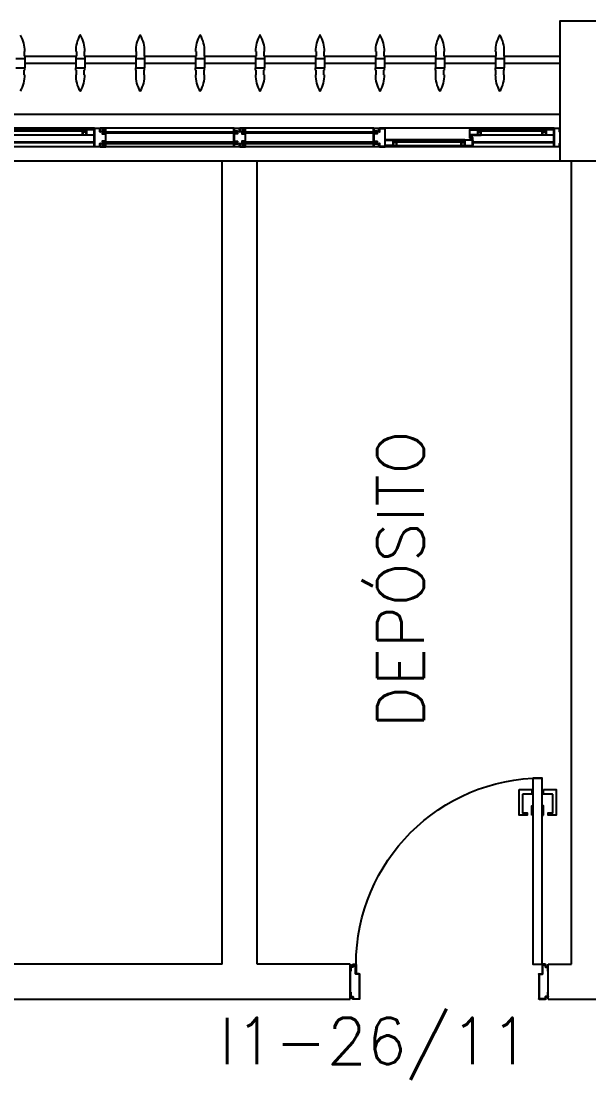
# Model space of a CAD drawing. Header units: millimetres. Extents: x 1887 to 2405, y 1100 to 1335.
# Drawn here: x 2043.246 to 2045.685, y 1267.102 to 1271.648 of the extents above; entities that cross this region are included whole.
import ezdxf

# ---------------------------------------------------------------- set-up
doc = ezdxf.new("R2010")
doc.units = ezdxf.units.MM
for name, color, linetype in [('AR-ALV', 2, 'Continuous'), ('AR-BRISES', 1, 'Continuous'), ('AR-ESQ', 1, 'Continuous'), ('AR-ESTC', 3, 'Continuous'), ('AR-PEITORIL', 1, 'Continuous'), ('AR-PORTA', 1, 'Continuous'), ('BR-PAINEL', 1, 'Continuous'), ('BR-SUPORTE', 1, 'Continuous'), ('DT-ESQ-BAGUETE-C', 2, 'Continuous'), ('DT-ESQ-BAGUETE-V', 1, 'Continuous'), ('DT-ESQ-CHAPA DOBRADA-V', 1, 'Continuous'), ('DT-ESQ-MARCO-V', 1, 'Continuous'), ('DT-ESQ-PERFIL CADEIRA-C', 2, 'Continuous'), ('DT-ESQ-PERFIL CADEIRA-V', 1, 'Continuous'), ('DT-ESQ-PERFIL U SIMPLES-C', 2, 'Continuous'), ('DT-ESQ-PERFIL U-C', 2, 'Continuous'), ('DT-ESQ-PERFIL U-V', 1, 'Continuous'), ('DT-ESQ-VIDRO-C', 2, 'Continuous'), ('DT-ESQ-VIDRO-V', 2, 'Continuous'), ('ENDEREÇO', 2, 'Continuous'), ('maçaneta', 1, 'Continuous'), ('mov', 1, 'Continuous'), ('PM-PERFIL U-C', 2, 'Continuous'), ('pm1', 2, 'Continuous'), ('TEXTO', 2, 'Continuous')]:
    doc.layers.add(name, color=color, linetype=linetype)
doc.styles.add('UNB-100', font='simplex.shx', dxfattribs={"height": 0.2})
doc.styles.add('UNB1-100', font='simplex.shx', dxfattribs={"height": 0.2})

# ---------------------------------------------------------------- blocks, each defined once
blk = doc.blocks.new('EF23-P')
at = {"layer": 'DT-ESQ-BAGUETE-C', "ltscale": 0.1}
for points in [[(0.4225, -0.08), (0.409, -0.08), (0.409, -0.0785), (0.422, -0.0785, 0.414214), (0.4225, -0.078), (0.4225, -0.067, 0.414214), (0.422, -0.0665), (0.409, -0.0665), (0.409, -0.065), (0.4225, -0.065, -0.414214), (0.424, -0.0665), (0.424, -0.0785, -0.414214)], [(0.7015, -0.08), (0.715, -0.08), (0.715, -0.0785), (0.702, -0.0785, -0.414214), (0.7015, -0.078), (0.7015, -0.067, -0.414214), (0.702, -0.0665), (0.715, -0.0665), (0.715, -0.065), (0.7015, -0.065, 0.414214), (0.7, -0.0665), (0.7, -0.0785, 0.414214)], [(0.0735, -0.125), (0.06, -0.125), (0.06, -0.1235), (0.073, -0.1235, 0.414214), (0.0735, -0.123), (0.0735, -0.112, 0.414214), (0.073, -0.1115), (0.06, -0.1115), (0.06, -0.11), (0.0735, -0.11, -0.414214), (0.075, -0.1115), (0.075, -0.1235, -0.414214)], [(0.339, -0.125), (0.3525, -0.125), (0.3525, -0.1235), (0.3395, -0.1235, -0.414214), (0.339, -0.123), (0.339, -0.112, -0.414214), (0.3395, -0.1115), (0.3525, -0.1115), (0.3525, -0.11), (0.339, -0.11, 0.414214), (0.3375, -0.1115), (0.3375, -0.1235, 0.414214)], [(2.0485, -0.125), (2.035, -0.125), (2.035, -0.1235), (2.048, -0.1235, 0.414214), (2.0485, -0.123), (2.0485, -0.112, 0.414214), (2.048, -0.1115), (2.035, -0.1115), (2.035, -0.11), (2.0485, -0.11, -0.414214), (2.05, -0.1115), (2.05, -0.1235, -0.414214)]]:
    blk.add_lwpolyline(points, format="xyb", close=True, dxfattribs=at)
at = {"layer": 'DT-ESQ-BAGUETE-V', "ltscale": 0.1}
for p, q in [((0.4225, -0.065), (0.7015, -0.065)), ((0.0735, -0.11), (0.339, -0.11)), ((2.0485, -0.11), (2.5265, -0.11))]:
    blk.add_line(p, q, dxfattribs=at)
at = {"layer": 'DT-ESQ-CHAPA DOBRADA-V', "ltscale": 0.1}
for p, q in [((0.025, -0.077), (0.374, -0.077)), ((0.025, -0.08), (0.374, -0.08)), ((2, -0.077), (2.5615, -0.077)), ((2, -0.08), (2.5615, -0.08))]:
    blk.add_line(p, q, dxfattribs=at)
at = {"layer": 'DT-ESQ-MARCO-V', "ltscale": 0.1}
for p, q in [((0.7985, -0.06), (1.3515, -0.06)), ((1.3985, -0.06), (1.9515, -0.06)), ((0.7985, -0.14), (1.3515, -0.14)), ((1.3985, -0.14), (1.9515, -0.14))]:
    blk.add_line(p, q, dxfattribs=at)
at = {"layer": 'DT-ESQ-PERFIL CADEIRA-C', "ltscale": 0.1}
for p, q in [((0.376, -0.0885), (0.4225, -0.0885)), ((0.75, -0.0885), (0.7015, -0.0885)), ((0.025, -0.1335), (0.0735, -0.1335)), ((0.3855, -0.1335), (0.339, -0.1335)), ((2, -0.1335), (2.0485, -0.1335))]:
    blk.add_line(p, q, dxfattribs=at)
for points in [[(0.4225, -0.087, -1), (0.4225, -0.09), (0.376, -0.09, -0.414214), (0.374, -0.088), (0.374, -0.067, -0.414214), (0.376, -0.065), (0.4075, -0.065, -0.414214), (0.409, -0.0665), (0.409, -0.087)], [(0.409, -0.0885, -0.198913), (0.4079, -0.0881, -0.198913), (0.4075, -0.087), (0.4075, -0.067, 0.414214), (0.407, -0.0665), (0.376, -0.0665, 0.414214), (0.3755, -0.067), (0.3755, -0.088, 0.414214), (0.376, -0.0885)], [(0.7015, -0.09), (0.75, -0.09), (0.75, -0.0885), (0.715, -0.0885, 0.198912), (0.7161, -0.0881, 0.198913), (0.7165, -0.087), (0.7165, -0.067, -0.414214), (0.717, -0.0665), (0.75, -0.0665), (0.75, -0.065), (0.7165, -0.065, 0.414214), (0.715, -0.0665), (0.715, -0.0785), (0.715, -0.08), (0.715, -0.087), (0.7015, -0.087, 1)], [(0.0735, -0.135), (0.025, -0.135), (0.025, -0.1335), (0.06, -0.1335, -0.198912), (0.0589, -0.1331, -0.198913), (0.0585, -0.132), (0.0585, -0.112, 0.414214), (0.058, -0.1115), (0.025, -0.1115), (0.025, -0.11), (0.0585, -0.11, -0.414214), (0.06, -0.1115), (0.06, -0.1235), (0.06, -0.125), (0.06, -0.132), (0.0735, -0.132, -1)], [(0.339, -0.132, 1), (0.339, -0.135), (0.3855, -0.135, 0.414214), (0.3875, -0.133), (0.3875, -0.112, 0.414214), (0.3855, -0.11), (0.354, -0.11, 0.414214), (0.3525, -0.1115), (0.3525, -0.132)], [(0.3525, -0.1335, 0.198913), (0.3536, -0.1331, 0.198913), (0.354, -0.132), (0.354, -0.112, -0.414214), (0.3545, -0.1115), (0.3855, -0.1115, -0.414214), (0.386, -0.112), (0.386, -0.133, -0.414214), (0.3855, -0.1335)], [(2.0485, -0.135), (2, -0.135), (2, -0.1335), (2.035, -0.1335, -0.198912), (2.0339, -0.1331, -0.198913), (2.0335, -0.132), (2.0335, -0.112, 0.414214), (2.033, -0.1115), (2, -0.1115), (2, -0.11), (2.0335, -0.11, -0.414214), (2.035, -0.1115), (2.035, -0.1235), (2.035, -0.125), (2.035, -0.132), (2.0485, -0.132, -1)]]:
    blk.add_lwpolyline(points, format="xyb", close=True, dxfattribs=at)
at = {"layer": 'DT-ESQ-PERFIL CADEIRA-V', "ltscale": 0.1}
for p, q in [((0.4075, -0.09), (0.7015, -0.09)), ((0.0735, -0.135), (0.339, -0.135)), ((2.0485, -0.135), (2.5265, -0.135))]:
    blk.add_line(p, q, dxfattribs=at)
at = {"layer": 'DT-ESQ-PERFIL U SIMPLES-C', "ltscale": 0.1}
for points in [[(0.376, -0.102), (0.384, -0.102), (0.384, -0.1005), (0.376, -0.1005, -0.414214), (0.3755, -0.1), (0.3755, -0.092, -0.414214), (0.376, -0.0915), (0.384, -0.0915), (0.384, -0.09), (0.376, -0.09, 0.414214), (0.374, -0.092), (0.374, -0.1, 0.414214)], [(0.3855, -0.098), (0.3775, -0.098), (0.3775, -0.0995), (0.3855, -0.0995, -0.414214), (0.386, -0.1), (0.386, -0.108, -0.414214), (0.3855, -0.1085), (0.3775, -0.1085), (0.3775, -0.11), (0.3855, -0.11, 0.414214), (0.3875, -0.108), (0.3875, -0.1, 0.414214)]]:
    blk.add_lwpolyline(points, format="xyb", close=True, dxfattribs=at)
at = {"layer": 'DT-ESQ-PERFIL U-C', "ltscale": 0.1}
for points in [[(0, -0.0615, -0.414214), (0.0015, -0.06), (0.0235, -0.06, -0.414214), (0.025, -0.0615), (0.025, -0.1385, -0.414214), (0.0235, -0.14), (0.0015, -0.14, -0.414214), (0, -0.1385), (0, -0.125), (0.0015, -0.125), (0.0015, -0.138, 0.414214), (0.002, -0.1385), (0.023, -0.1385, 0.414214), (0.0235, -0.138), (0.0235, -0.062, 0.414214), (0.023, -0.0615), (0.002, -0.0615, 0.414214), (0.0015, -0.062), (0.0015, -0.075), (0, -0.075)], [(0.775, -0.0615, 0.414214), (0.7735, -0.06), (0.7515, -0.06, 0.414214), (0.75, -0.0615), (0.75, -0.1385, 0.414214), (0.7515, -0.14), (0.7735, -0.14, 0.414214), (0.775, -0.1385), (0.775, -0.125), (0.7735, -0.125), (0.7735, -0.138, -0.414214), (0.773, -0.1385), (0.752, -0.1385, -0.414214), (0.7515, -0.138), (0.7515, -0.062, -0.414214), (0.752, -0.0615), (0.773, -0.0615, -0.414214), (0.7735, -0.062), (0.7735, -0.075), (0.775, -0.075)], [(0.8, -0.1285), (0.8, -0.1385, -0.414214), (0.7985, -0.14), (0.7765, -0.14, -0.414214), (0.775, -0.1385), (0.775, -0.125), (0.7765, -0.125), (0.7765, -0.138, 0.414214), (0.777, -0.1385), (0.798, -0.1385, 0.414214), (0.7985, -0.138), (0.7985, -0.1285), (0.7855, -0.1285, -0.414214), (0.784, -0.127), (0.784, -0.117, -0.414214), (0.7855, -0.1155), (0.7985, -0.1155), (0.7985, -0.0845), (0.7855, -0.0845, -0.414214), (0.784, -0.083), (0.784, -0.073, -0.414214), (0.7855, -0.0715), (0.7985, -0.0715), (0.7985, -0.062, 0.414214), (0.798, -0.0615), (0.777, -0.0615, 0.414214), (0.7765, -0.062), (0.7765, -0.075), (0.775, -0.075), (0.775, -0.0615, -0.414214), (0.7765, -0.06), (0.7985, -0.06, -0.414214), (0.8, -0.0615), (0.8, -0.0715, -0.414214), (0.7985, -0.073), (0.7855, -0.073), (0.7855, -0.083), (0.7985, -0.083), (0.7985, -0.083, -0.414214), (0.8, -0.0845), (0.8, -0.1155, -0.414214), (0.7985, -0.117), (0.7985, -0.117), (0.7855, -0.117), (0.7855, -0.127), (0.7985, -0.127, -0.414214)], [(1.35, -0.1285), (1.35, -0.1385, 0.414214), (1.3515, -0.14), (1.3735, -0.14, 0.414214), (1.375, -0.1385), (1.375, -0.125), (1.3735, -0.125), (1.3735, -0.138, -0.414214), (1.373, -0.1385), (1.352, -0.1385, -0.414214), (1.3515, -0.138), (1.3515, -0.1285), (1.3645, -0.1285, 0.414214), (1.366, -0.127), (1.366, -0.117, 0.414214), (1.3645, -0.1155), (1.3515, -0.1155), (1.3515, -0.0845), (1.3645, -0.0845, 0.414214), (1.366, -0.083), (1.366, -0.073, 0.414214), (1.3645, -0.0715), (1.3515, -0.0715), (1.3515, -0.062, -0.414214), (1.352, -0.0615), (1.373, -0.0615, -0.414214), (1.3735, -0.062), (1.3735, -0.075), (1.375, -0.075), (1.375, -0.0615, 0.414214), (1.3735, -0.06), (1.3515, -0.06, 0.414214), (1.35, -0.0615), (1.35, -0.0715, 0.414214), (1.3515, -0.073), (1.3645, -0.073), (1.3645, -0.083), (1.3515, -0.083), (1.3515, -0.083, 0.414214), (1.35, -0.0845), (1.35, -0.1155, 0.414214), (1.3515, -0.117), (1.3515, -0.117), (1.3645, -0.117), (1.3645, -0.127), (1.3515, -0.127, 0.414214)], [(1.4, -0.1285), (1.4, -0.1385, -0.414214), (1.3985, -0.14), (1.3765, -0.14, -0.414214), (1.375, -0.1385), (1.375, -0.125), (1.3765, -0.125), (1.3765, -0.138, 0.414214), (1.377, -0.1385), (1.398, -0.1385, 0.414214), (1.3985, -0.138), (1.3985, -0.1285), (1.3855, -0.1285, -0.414214), (1.384, -0.127), (1.384, -0.117, -0.414214), (1.3855, -0.1155), (1.3985, -0.1155), (1.3985, -0.0845), (1.3855, -0.0845, -0.414214), (1.384, -0.083), (1.384, -0.073, -0.414214), (1.3855, -0.0715), (1.3985, -0.0715), (1.3985, -0.062, 0.414214), (1.398, -0.0615), (1.377, -0.0615, 0.414214), (1.3765, -0.062), (1.3765, -0.075), (1.375, -0.075), (1.375, -0.0615, -0.414214), (1.3765, -0.06), (1.3985, -0.06, -0.414214), (1.4, -0.0615), (1.4, -0.0715, -0.414214), (1.3985, -0.073), (1.3855, -0.073), (1.3855, -0.083), (1.3985, -0.083), (1.3985, -0.083, -0.414214), (1.4, -0.0845), (1.4, -0.1155, -0.414214), (1.3985, -0.117), (1.3985, -0.117), (1.3855, -0.117), (1.3855, -0.127), (1.3985, -0.127, -0.414214)], [(1.95, -0.1285), (1.95, -0.1385, 0.414214), (1.9515, -0.14), (1.9735, -0.14, 0.414214), (1.975, -0.1385), (1.975, -0.125), (1.9735, -0.125), (1.9735, -0.138, -0.414214), (1.973, -0.1385), (1.952, -0.1385, -0.414214), (1.9515, -0.138), (1.9515, -0.1285), (1.9645, -0.1285, 0.414214), (1.966, -0.127), (1.966, -0.117, 0.414214), (1.9645, -0.1155), (1.9515, -0.1155), (1.9515, -0.0845), (1.9645, -0.0845, 0.414214), (1.966, -0.083), (1.966, -0.073, 0.414214), (1.9645, -0.0715), (1.9515, -0.0715), (1.9515, -0.062, -0.414214), (1.952, -0.0615), (1.973, -0.0615, -0.414214), (1.9735, -0.062), (1.9735, -0.075), (1.975, -0.075), (1.975, -0.0615, 0.414214), (1.9735, -0.06), (1.9515, -0.06, 0.414214), (1.95, -0.0615), (1.95, -0.0715, 0.414214), (1.9515, -0.073), (1.9645, -0.073), (1.9645, -0.083), (1.9515, -0.083), (1.9515, -0.083, 0.414214), (1.95, -0.0845), (1.95, -0.1155, 0.414214), (1.9515, -0.117), (1.9515, -0.117), (1.9645, -0.117), (1.9645, -0.127), (1.9515, -0.127, 0.414214)], [(1.975, -0.0615, -0.414214), (1.9765, -0.06), (1.9985, -0.06, -0.414214), (2, -0.0615), (2, -0.1385, -0.414214), (1.9985, -0.14), (1.9765, -0.14, -0.414214), (1.975, -0.1385), (1.975, -0.125), (1.9765, -0.125), (1.9765, -0.138, 0.414214), (1.977, -0.1385), (1.998, -0.1385, 0.414214), (1.9985, -0.138), (1.9985, -0.062, 0.414214), (1.998, -0.0615), (1.977, -0.0615, 0.414214), (1.9765, -0.062), (1.9765, -0.075), (1.975, -0.075)]]:
    blk.add_lwpolyline(points, format="xyb", close=True, dxfattribs=at)
at = {"layer": 'DT-ESQ-PERFIL U-V', "ltscale": 0.1}
for p, q in [((0.0235, -0.06), (0.7515, -0.06)), ((1.9985, -0.06), (3.1515, -0.06)), ((0.0235, -0.14), (0.7515, -0.14)), ((1.9985, -0.14), (3.1515, -0.14))]:
    blk.add_line(p, q, dxfattribs=at)
at = {"layer": 'DT-ESQ-VIDRO-C', "ltscale": 0.1}
for points in [[(0.7125, -0.085), (0.7125, -0.082), (0.4115, -0.082), (0.4115, -0.085)], [(1.3625, -0.081), (1.3625, -0.075), (0.7875, -0.075), (0.7875, -0.081)], [(1.9625, -0.081), (1.9625, -0.075), (1.3875, -0.075), (1.3875, -0.081)], [(0.063, -0.13), (0.063, -0.127), (0.3495, -0.127), (0.3495, -0.13)], [(2.038, -0.13), (2.038, -0.127), (2.537, -0.127), (2.537, -0.13)]]:
    blk.add_lwpolyline(points, close=True, dxfattribs=at)
at = {"layer": 'DT-ESQ-VIDRO-V', "ltscale": 0.1}
for points in [[(1.3625, -0.119), (1.3625, -0.125), (0.7875, -0.125), (0.7875, -0.119)], [(1.9625, -0.119), (1.9625, -0.125), (1.3875, -0.125), (1.3875, -0.119)]]:
    blk.add_lwpolyline(points, close=True, dxfattribs=at)
blk = doc.blocks.new('BR-MODULO8')
at = {"layer": 'BR-PAINEL'}
for p, q in [((-2.3367, 0.24), (-2.2983, 0.24)), ((-2.3008, 0.27), (-2.3008, 0.25)), ((-2.2983, 0.27), (-2.3008, 0.27)), ((-2.2983, 0.25), (-2.3008, 0.25)), ((-2.2983, 0.25), (-2.2983, 0.24)), ((-2.2983, 0.24), (-2.2983, 0.2)), ((-2.0792, 0.27), (-2.0767, 0.27)), ((-2.0792, 0.25), (-2.0792, 0.24)), ((-2.0792, 0.25), (-2.0767, 0.25)), ((-2.0792, 0.24), (-2.0408, 0.24)), ((-2.0792, 0.24), (-2.0792, 0.2)), ((-2.0767, 0.27), (-2.0767, 0.25)), ((-2.0433, 0.27), (-2.0433, 0.25)), ((-2.0408, 0.27), (-2.0433, 0.27)), ((-2.0408, 0.25), (-2.0433, 0.25)), ((-2.0408, 0.25), (-2.0408, 0.24)), ((-2.0408, 0.24), (-2.0408, 0.2)), ((-1.8217, 0.27), (-1.8192, 0.27)), ((-1.8217, 0.25), (-1.8217, 0.24)), ((-1.8217, 0.25), (-1.8192, 0.25)), ((-1.8217, 0.24), (-1.7833, 0.24)), ((-1.8217, 0.24), (-1.8217, 0.2)), ((-1.8192, 0.27), (-1.8192, 0.25)), ((-1.7858, 0.27), (-1.7858, 0.25)), ((-1.7833, 0.27), (-1.7858, 0.27)), ((-1.7833, 0.25), (-1.7858, 0.25)), ((-1.7833, 0.25), (-1.7833, 0.24)), ((-1.7833, 0.24), (-1.7833, 0.2)), ((-1.5642, 0.27), (-1.5617, 0.27)), ((-1.5642, 0.25), (-1.5642, 0.24)), ((-1.5642, 0.25), (-1.5617, 0.25)), ((-1.5642, 0.24), (-1.5258, 0.24)), ((-1.5642, 0.24), (-1.5642, 0.2)), ((-1.5617, 0.27), (-1.5617, 0.25)), ((-1.5283, 0.27), (-1.5283, 0.25)), ((-1.5258, 0.27), (-1.5283, 0.27)), ((-1.5258, 0.25), (-1.5283, 0.25)), ((-1.5258, 0.25), (-1.5258, 0.24)), ((-1.5258, 0.24), (-1.5258, 0.2)), ((-1.3067, 0.27), (-1.3042, 0.27)), ((-1.3067, 0.25), (-1.3067, 0.24)), ((-1.3067, 0.25), (-1.3042, 0.25)), ((-1.3067, 0.24), (-1.2683, 0.24)), ((-1.3067, 0.24), (-1.3067, 0.2)), ((-1.3042, 0.27), (-1.3042, 0.25)), ((-1.2708, 0.27), (-1.2708, 0.25)), ((-1.2683, 0.27), (-1.2708, 0.27)), ((-1.2683, 0.25), (-1.2708, 0.25)), ((-1.2683, 0.25), (-1.2683, 0.24)), ((-1.2683, 0.24), (-1.2683, 0.2)), ((-1.0492, 0.27), (-1.0467, 0.27)), ((-1.0492, 0.25), (-1.0492, 0.24)), ((-1.0492, 0.25), (-1.0467, 0.25)), ((-1.0492, 0.24), (-1.0108, 0.24)), ((-1.0492, 0.24), (-1.0492, 0.2)), ((-1.0467, 0.27), (-1.0467, 0.25)), ((-1.0133, 0.27), (-1.0133, 0.25)), ((-1.0108, 0.27), (-1.0133, 0.27)), ((-1.0108, 0.25), (-1.0133, 0.25)), ((-1.0108, 0.25), (-1.0108, 0.24)), ((-1.0108, 0.24), (-1.0108, 0.2)), ((-0.7917, 0.27), (-0.7892, 0.27)), ((-0.7917, 0.25), (-0.7917, 0.24)), ((-0.7917, 0.25), (-0.7892, 0.25)), ((-0.7917, 0.24), (-0.7533, 0.24)), ((-0.7917, 0.24), (-0.7917, 0.2)), ((-0.7892, 0.27), (-0.7892, 0.25)), ((-0.7558, 0.27), (-0.7558, 0.25)), ((-0.7533, 0.27), (-0.7558, 0.27)), ((-0.7533, 0.25), (-0.7558, 0.25)), ((-0.7533, 0.25), (-0.7533, 0.24)), ((-0.7533, 0.24), (-0.7533, 0.2)), ((-0.5342, 0.27), (-0.5317, 0.27)), ((-0.5342, 0.25), (-0.5317, 0.25)), ((-0.5342, 0.25), (-0.5342, 0.24)), ((-0.5342, 0.24), (-0.5342, 0.2)), ((-0.5342, 0.24), (-0.4958, 0.24)), ((-0.5317, 0.27), (-0.5317, 0.25)), ((-0.4958, 0.27), (-0.4983, 0.27)), ((-0.4983, 0.27), (-0.4983, 0.25)), ((-0.4958, 0.25), (-0.4983, 0.25)), ((-0.4958, 0.25), (-0.4958, 0.24)), ((-0.4958, 0.24), (-0.4958, 0.2)), ((-0.2767, 0.27), (-0.2742, 0.27)), ((-0.2767, 0.25), (-0.2767, 0.24)), ((-0.2767, 0.25), (-0.2742, 0.25)), ((-0.2767, 0.24), (-0.2383, 0.24)), ((-0.2767, 0.24), (-0.2767, 0.2)), ((-0.2742, 0.27), (-0.2742, 0.25)), ((-0.2408, 0.27), (-0.2408, 0.25)), ((-0.2383, 0.27), (-0.2408, 0.27)), ((-0.2383, 0.25), (-0.2408, 0.25)), ((-0.2383, 0.25), (-0.2383, 0.24)), ((-0.2383, 0.24), (-0.2383, 0.2)), ((-2.3367, 0.2), (-2.2983, 0.2)), ((-2.2983, 0.19), (-2.3008, 0.19)), ((-2.3008, 0.17), (-2.3008, 0.19)), ((-2.2983, 0.19), (-2.2983, 0.2)), ((-2.0792, 0.2), (-2.0408, 0.2)), ((-2.0792, 0.19), (-2.0792, 0.2)), ((-2.0792, 0.19), (-2.0767, 0.19)), ((-2.0767, 0.17), (-2.0767, 0.19)), ((-2.0408, 0.19), (-2.0433, 0.19)), ((-2.0433, 0.17), (-2.0433, 0.19)), ((-2.0408, 0.19), (-2.0408, 0.2)), ((-1.8217, 0.2), (-1.7833, 0.2)), ((-1.8217, 0.19), (-1.8217, 0.2)), ((-1.8217, 0.19), (-1.8192, 0.19)), ((-1.8192, 0.17), (-1.8192, 0.19)), ((-1.7833, 0.19), (-1.7858, 0.19)), ((-1.7858, 0.17), (-1.7858, 0.19)), ((-1.7833, 0.19), (-1.7833, 0.2)), ((-1.5642, 0.2), (-1.5258, 0.2)), ((-1.5642, 0.19), (-1.5642, 0.2)), ((-1.5642, 0.19), (-1.5617, 0.19)), ((-1.5617, 0.17), (-1.5617, 0.19)), ((-1.5258, 0.19), (-1.5283, 0.19)), ((-1.5283, 0.17), (-1.5283, 0.19)), ((-1.5258, 0.19), (-1.5258, 0.2)), ((-1.3067, 0.2), (-1.2683, 0.2)), ((-1.3067, 0.19), (-1.3067, 0.2)), ((-1.3067, 0.19), (-1.3042, 0.19)), ((-1.3042, 0.17), (-1.3042, 0.19)), ((-1.2683, 0.19), (-1.2708, 0.19)), ((-1.2708, 0.17), (-1.2708, 0.19)), ((-1.2683, 0.19), (-1.2683, 0.2)), ((-1.0492, 0.2), (-1.0108, 0.2)), ((-1.0492, 0.19), (-1.0492, 0.2)), ((-1.0492, 0.19), (-1.0467, 0.19)), ((-1.0467, 0.17), (-1.0467, 0.19)), ((-1.0108, 0.19), (-1.0133, 0.19)), ((-1.0133, 0.17), (-1.0133, 0.19)), ((-1.0108, 0.19), (-1.0108, 0.2)), ((-0.7917, 0.2), (-0.7533, 0.2)), ((-0.7917, 0.19), (-0.7917, 0.2)), ((-0.7917, 0.19), (-0.7892, 0.19)), ((-0.7892, 0.17), (-0.7892, 0.19)), ((-0.7533, 0.19), (-0.7558, 0.19)), ((-0.7558, 0.17), (-0.7558, 0.19)), ((-0.7533, 0.19), (-0.7533, 0.2)), ((-0.5342, 0.19), (-0.5342, 0.2)), ((-0.5342, 0.2), (-0.4958, 0.2)), ((-0.5342, 0.19), (-0.5317, 0.19)), ((-0.5317, 0.17), (-0.5317, 0.19)), ((-0.4983, 0.17), (-0.4983, 0.19)), ((-0.4958, 0.19), (-0.4983, 0.19)), ((-0.4958, 0.19), (-0.4958, 0.2)), ((-0.2767, 0.2), (-0.2383, 0.2)), ((-0.2767, 0.19), (-0.2767, 0.2)), ((-0.2767, 0.19), (-0.2742, 0.19)), ((-0.2742, 0.17), (-0.2742, 0.19)), ((-0.2383, 0.19), (-0.2408, 0.19)), ((-0.2408, 0.17), (-0.2408, 0.19)), ((-0.2383, 0.19), (-0.2383, 0.2)), ((-2.2983, 0.17), (-2.3008, 0.17)), ((-2.0792, 0.17), (-2.0767, 0.17)), ((-2.0408, 0.17), (-2.0433, 0.17)), ((-1.8217, 0.17), (-1.8192, 0.17)), ((-1.7833, 0.17), (-1.7858, 0.17)), ((-1.5642, 0.17), (-1.5617, 0.17)), ((-1.5258, 0.17), (-1.5283, 0.17)), ((-1.3067, 0.17), (-1.3042, 0.17)), ((-1.2683, 0.17), (-1.2708, 0.17)), ((-1.0492, 0.17), (-1.0467, 0.17)), ((-1.0108, 0.17), (-1.0133, 0.17)), ((-0.7917, 0.17), (-0.7892, 0.17)), ((-0.7533, 0.17), (-0.7558, 0.17)), ((-0.5342, 0.17), (-0.5317, 0.17)), ((-0.4958, 0.17), (-0.4983, 0.17)), ((-0.2767, 0.17), (-0.2742, 0.17)), ((-0.2383, 0.17), (-0.2408, 0.17))]:
    blk.add_line(p, q, dxfattribs=at)
for centre, radius, start, end in [((-2.4233, 0.2739), 0.1251, 358.228, 31.5279), ((-1.9542, 0.2739), 0.1251, 148.4721, 181.772), ((-2.06, 0.3387), 0.001, 37.1012, 142.8988), ((-2.1658, 0.2739), 0.1251, 358.228, 31.5279), ((-1.6967, 0.2739), 0.1251, 148.4721, 181.772), ((-1.8025, 0.3387), 0.001, 37.1012, 142.8988), ((-1.9083, 0.2739), 0.1251, 358.228, 31.5279), ((-1.4392, 0.2739), 0.1251, 148.4721, 181.772), ((-1.545, 0.3387), 0.001, 37.1012, 142.8988), ((-1.6508, 0.2739), 0.1251, 358.228, 31.5279), ((-1.1817, 0.2739), 0.1251, 148.4721, 181.772), ((-1.2875, 0.3387), 0.001, 37.1012, 142.8988), ((-1.3933, 0.2739), 0.1251, 358.228, 31.5279), ((-0.9242, 0.2739), 0.1251, 148.4721, 181.772), ((-1.03, 0.3387), 0.001, 37.1012, 142.8988), ((-1.1358, 0.2739), 0.1251, 358.228, 31.5279), ((-0.6667, 0.2739), 0.1251, 148.4721, 181.772), ((-0.7725, 0.3387), 0.001, 37.1012, 142.8988), ((-0.8783, 0.2739), 0.1251, 358.228, 31.5279), ((-0.4092, 0.2739), 0.1251, 148.4721, 181.772), ((-0.515, 0.3387), 0.001, 37.1012, 142.8988), ((-0.6208, 0.2739), 0.1251, 358.228, 31.5279), ((-0.1517, 0.2739), 0.1251, 148.4721, 181.772), ((-0.2575, 0.3387), 0.001, 37.1012, 142.8988), ((-0.3633, 0.2739), 0.1251, 358.228, 31.5279), ((-2.4233, 0.1661), 0.1251, 328.4721, 1.772), ((-1.9542, 0.1661), 0.1251, 178.228, 211.5279), ((-2.1658, 0.1661), 0.1251, 328.4721, 1.772), ((-1.6967, 0.1661), 0.1251, 178.228, 211.5279), ((-1.9083, 0.1661), 0.1251, 328.4721, 1.772), ((-1.4392, 0.1661), 0.1251, 178.228, 211.5279), ((-1.6508, 0.1661), 0.1251, 328.4721, 1.772), ((-1.1817, 0.1661), 0.1251, 178.228, 211.5279), ((-1.3933, 0.1661), 0.1251, 328.4721, 1.772), ((-0.9242, 0.1661), 0.1251, 178.228, 211.5279), ((-1.1358, 0.1661), 0.1251, 328.4721, 1.772), ((-0.6667, 0.1661), 0.1251, 178.228, 211.5279), ((-0.8783, 0.1661), 0.1251, 328.4721, 1.772), ((-0.4092, 0.1661), 0.1251, 178.228, 211.5279), ((-0.6208, 0.1661), 0.1251, 328.4721, 1.772), ((-0.1517, 0.1661), 0.1251, 178.228, 211.5279), ((-0.3633, 0.1661), 0.1251, 328.4721, 1.772), ((-2.06, 0.1013), 0.001, 217.1012, 322.8988), ((-1.8025, 0.1013), 0.001, 217.1012, 322.8988), ((-1.545, 0.1013), 0.001, 217.1012, 322.8988), ((-1.2875, 0.1013), 0.001, 217.1012, 322.8988), ((-1.03, 0.1013), 0.001, 217.1012, 322.8988), ((-0.7725, 0.1013), 0.001, 217.1012, 322.8988), ((-0.515, 0.1013), 0.001, 217.1012, 322.8988), ((-0.2575, 0.1013), 0.001, 217.1012, 322.8988)]:
    blk.add_arc(centre, radius, start, end, dxfattribs=at)
at = {"layer": 'BR-SUPORTE'}
for p, q in [((-2.2983, 0.25), (-2.0767, 0.25)), ((-2.0408, 0.25), (-1.8192, 0.25)), ((-1.7833, 0.25), (-1.5617, 0.25)), ((-1.5258, 0.25), (-1.3042, 0.25)), ((-1.2683, 0.25), (-1.0467, 0.25)), ((-1.0108, 0.25), (-0.7892, 0.25)), ((-0.7533, 0.25), (-0.5317, 0.25)), ((-0.4958, 0.25), (-0.2742, 0.25)), ((-0.2383, 0.25), (0, 0.25)), ((-2.2983, 0.22), (-2.0792, 0.22)), ((-2.0408, 0.22), (-1.8217, 0.22)), ((-1.7833, 0.22), (-1.5642, 0.22)), ((-1.5258, 0.22), (-1.3067, 0.22)), ((-1.2683, 0.22), (-1.0492, 0.22)), ((-1.0108, 0.22), (-0.7917, 0.22)), ((-0.7533, 0.22), (-0.5342, 0.22)), ((-0.4958, 0.22), (-0.2767, 0.22)), ((-0.2383, 0.22), (0, 0.22))]:
    blk.add_line(p, q, dxfattribs=at)
blk = doc.blocks.new('PM3')
at = {"layer": 'maçaneta'}
for points in [[(0.02, 0.825), (-0.035, 0.825), (-0.035, 0.715), (0, 0.715), (0, 0.725), (-0.02, 0.725), (-0.02, 0.8035, -0.414214), (-0.0185, 0.805), (0.02, 0.805)], [(0.125, 0.825), (0.07, 0.825), (0.07, 0.805), (0.1085, 0.805, -0.414214), (0.11, 0.8035), (0.11, 0.725), (0.09, 0.725), (0.09, 0.715), (0.125, 0.715)]]:
    blk.add_lwpolyline(points, format="xyb", close=True, dxfattribs=at)
for points in [[(0.02, 0.715), (0.02, 0.755), (0.025, 0.755), (0.025, 0.715)], [(0.07, 0.715), (0.07, 0.755), (0.065, 0.755), (0.065, 0.715)]]:
    blk.add_lwpolyline(points, close=True, dxfattribs=at)
at = {"layer": 'mov'}
blk.add_arc((0.025, 0.075), 0.8, 0, 90, dxfattribs=at)
at = {"layer": 'PM-PERFIL U-C'}
for p, q in [((0, 0.045), (0, 0.0635)), ((0.0015, 0.065), (0.01, 0.065)), ((0.002, 0.063), (0.002, 0.045)), ((0.0105, 0.063), (0.002, 0.063)), ((0.01, 0.065), (0.01, 0.0735)), ((0.0115, 0.075), (0.0235, 0.075)), ((0.012, 0.073), (0.012, 0.0645)), ((0.023, 0.073), (0.012, 0.073)), ((0.023, 0.0335), (0.023, 0.073)), ((0.025, 0.0735), (0.025, 0.034)), ((0.825, 0.0735), (0.825, 0.034)), ((0.8385, 0.075), (0.8265, 0.075)), ((0.827, 0.073), (0.838, 0.073)), ((0.827, 0.0335), (0.827, 0.073)), ((0.838, 0.073), (0.838, 0.0645)), ((0.8395, 0.063), (0.848, 0.063)), ((0.84, 0.065), (0.84, 0.0735)), ((0.8485, 0.065), (0.84, 0.065)), ((0.848, 0.063), (0.848, 0.045)), ((0.85, 0.045), (0.85, 0.0635)), ((0.002, 0.045), (0, 0.045)), ((0.038, 0.032), (0.0245, 0.032)), ((0.0385, 0.034), (0.025, 0.034)), ((0.038, 0.032), (0.038, -0.073)), ((0.04, 0.0325), (0.04, -0.0735)), ((0.81, 0.0325), (0.81, -0.0735)), ((0.8115, 0.034), (0.825, 0.034)), ((0.812, 0.032), (0.8255, 0.032)), ((0.812, 0.032), (0.812, -0.073)), ((0.848, 0.045), (0.85, 0.045)), ((0, -0.045), (0.002, -0.045)), ((0, -0.0635), (0, -0.045)), ((0.002, -0.045), (0.002, -0.063)), ((0.85, -0.045), (0.848, -0.045)), ((0.848, -0.045), (0.848, -0.063)), ((0.85, -0.0635), (0.85, -0.045)), ((0.01, -0.065), (0.0015, -0.065)), ((0.002, -0.063), (0.0105, -0.063)), ((0.01, -0.0735), (0.01, -0.065)), ((0.0385, -0.075), (0.0115, -0.075)), ((0.012, -0.0645), (0.012, -0.073)), ((0.012, -0.073), (0.038, -0.073)), ((0.8115, -0.075), (0.8385, -0.075)), ((0.838, -0.073), (0.812, -0.073)), ((0.838, -0.0645), (0.838, -0.073)), ((0.848, -0.063), (0.8395, -0.063)), ((0.84, -0.0735), (0.84, -0.065)), ((0.84, -0.065), (0.8485, -0.065))]:
    blk.add_line(p, q, dxfattribs=at)
for centre, start, end in [((0.0015, 0.0635), 90, 180), ((0.0115, 0.0735), 90, 180), ((0.0105, 0.0645), 270, 0), ((0.0235, 0.0735), 360, 90), ((0.8265, 0.0735), 90, 180), ((0.8395, 0.0645), 180, 270), ((0.8385, 0.0735), 0, 90), ((0.8485, 0.0635), 0, 90), ((0.0245, 0.0335), 180, 270), ((0.0385, 0.0325), 0, 90), ((0.8115, 0.0325), 90, 180), ((0.8255, 0.0335), 270, 0), ((0.0015, -0.0635), 180, 270), ((0.0115, -0.0735), 180, 270), ((0.0105, -0.0645), 0, 90), ((0.0385, -0.0735), 269.9386, 0), ((0.8115, -0.0735), 180, 270.0614), ((0.8395, -0.0645), 90, 180), ((0.8385, -0.0735), 270, 0), ((0.8485, -0.0635), 270, 0)]:
    blk.add_arc(centre, 0.0015, start, end, dxfattribs=at)
at = {"layer": 'pm1'}
blk.add_lwpolyline([(0.065, 0.875), (0.065, 0.075), (0.025, 0.075), (0.025, 0.875)], close=True, dxfattribs=at)

msp = doc.modelspace()

# ---------------------------------------------------------------- linework, layer by layer
at = {"layer": 'AR-ALV'}
for p, q in [((2044.1097, 1267.5985), (2044.1097, 1271.0485)), ((2044.1097, 1271.0485), (2044.2597, 1271.0485)), ((2044.2597, 1267.5985), (2044.2597, 1271.0485)), ((2045.6097, 1267.5985), (2045.6097, 1271.0485)), ((2044.1097, 1267.5985), (2042.2097, 1267.5985)), ((2044.6597, 1267.5985), (2044.2597, 1267.5985)), ((2044.6597, 1267.4485), (2044.6597, 1267.5985)), ((2044.6597, 1267.5985), (2044.6597, 1267.4485)), ((2045.5097, 1267.4485), (2045.5097, 1267.5985)), ((2045.5097, 1267.5985), (2045.6097, 1267.5985)), ((2042.2097, 1267.4485), (2044.6597, 1267.4485)), ((2045.5097, 1267.4485), (2045.8597, 1267.4485))]:
    msp.add_line(p, q, dxfattribs=at)
at = {"layer": 'AR-ESTC'}
msp.add_lwpolyline([(2045.7597, 1271.6485), (2045.5597, 1271.6485), (2045.5597, 1271.0485), (2045.7597, 1271.0485)], close=True, dxfattribs=at)
at = {"layer": 'AR-PEITORIL'}
for p, q in [((2040.4097, 1271.2485), (2045.5597, 1271.2485)), ((2040.4097, 1271.0485), (2045.5597, 1271.0485))]:
    msp.add_line(p, q, dxfattribs=at)

# ---------------------------------------------------------------- block references
at = {"layer": 'AR-BRISES'}
msp.add_blockref('BR-MODULO8', (2045.5597, 1271.2485), dxfattribs=at)
at = {"layer": 'AR-ESQ', "rotation": 180}
msp.add_blockref('EF23-P', (2045.5597, 1271.0485), dxfattribs=at)
at = {"layer": 'AR-PORTA', "xscale": -1}
msp.add_blockref('PM3', (2045.5097, 1267.5235), dxfattribs=at)

# ---------------------------------------------------------------- texts
at = {"layer": 'ENDEREÇO', "style": 'UNB1-100'}
msp.add_text('I1-26/11', height=0.2, dxfattribs=at).set_placement((2044.0962, 1267.1691))
at = {"layer": 'TEXTO', "style": 'UNB-100'}
msp.add_text('DEPÓSITO', height=0.2, rotation=90, dxfattribs=at).set_placement((2044.9754, 1268.6131))

doc.saveas('drawing.dxf')
